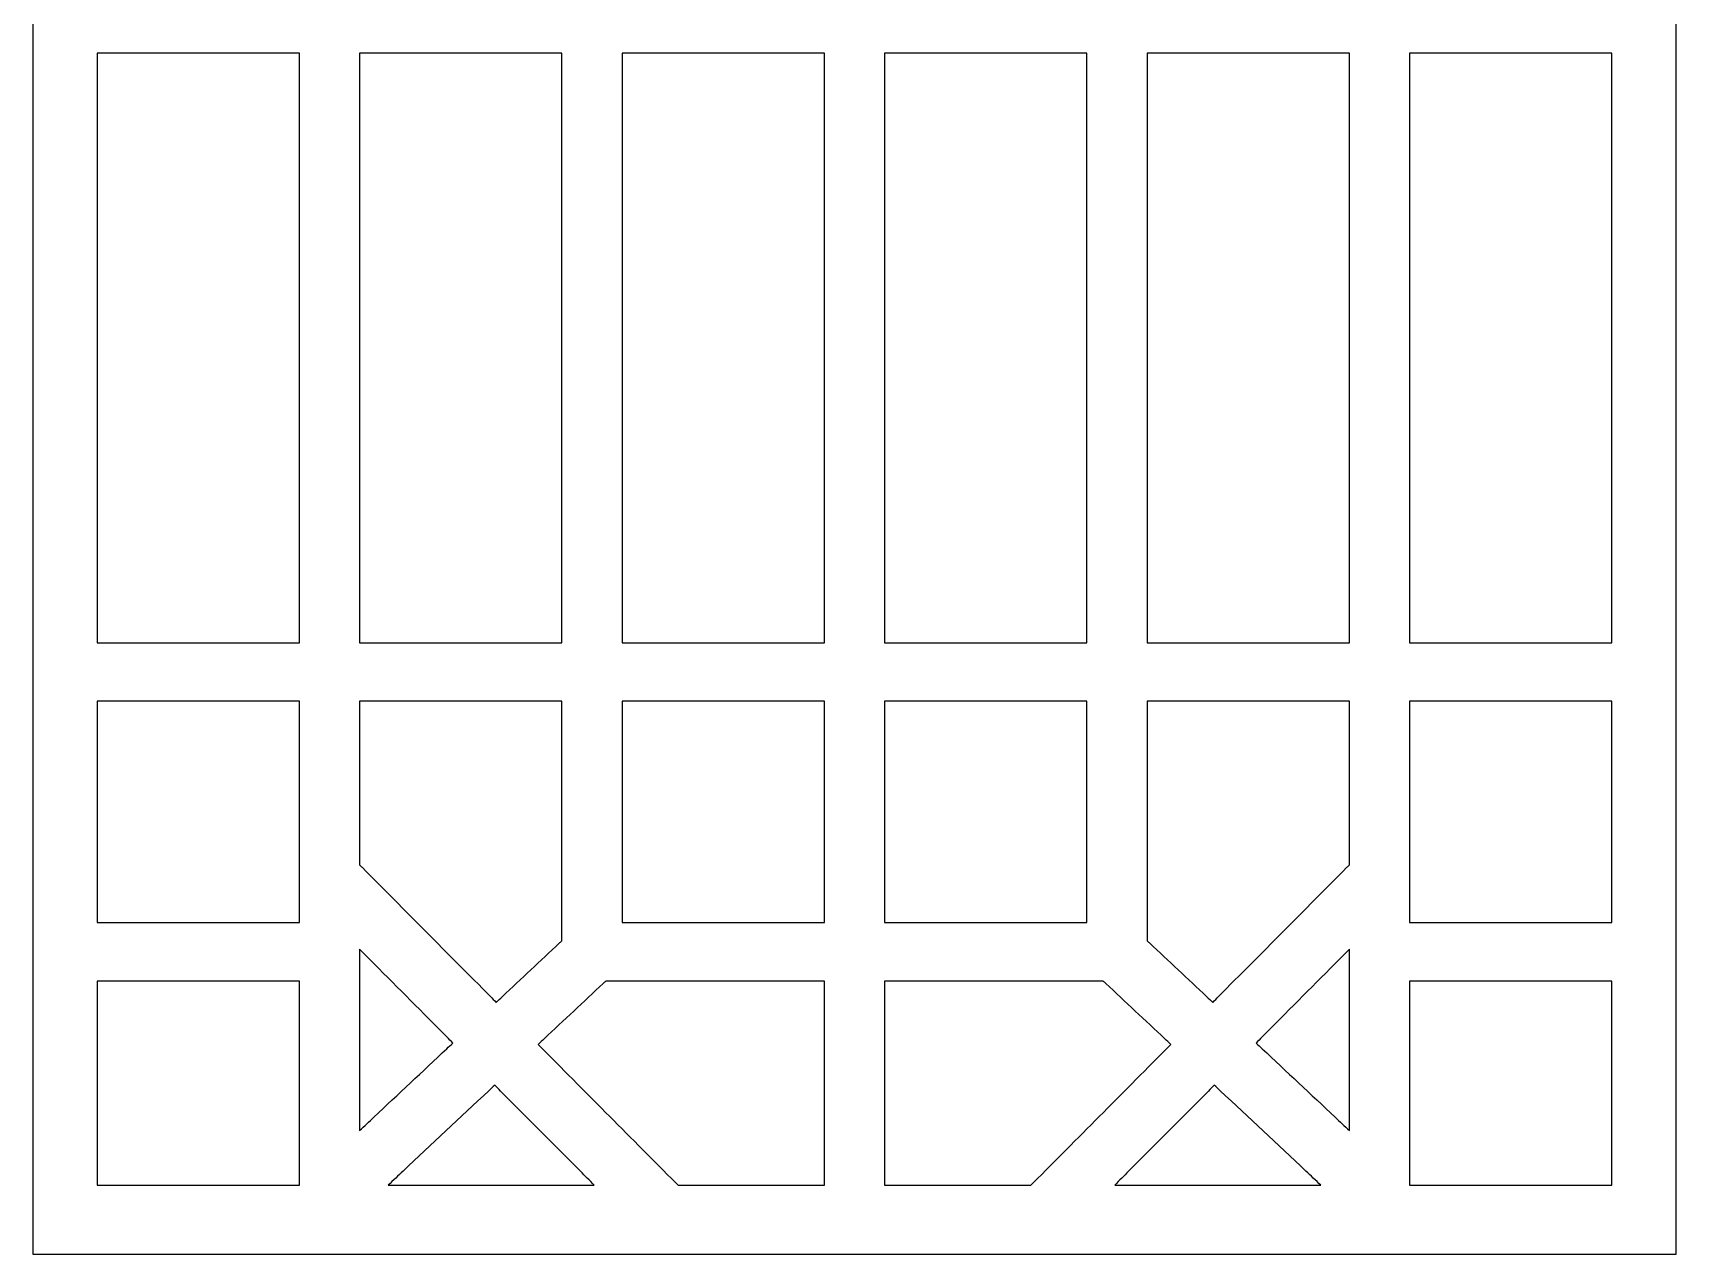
# Model space of a CAD drawing. Header units: centimetres. Extents: x -1.74 to 1.74, y -4.33 to 4.33.
# Drawn here: x -1.742 to 1.742, y -4.331 to -1.743 of the extents above; entities that cross this region are included whole.
import ezdxf

# ---------------------------------------------------------------- set-up
doc = ezdxf.new("R2010")
doc.units = ezdxf.units.CM
doc.header["$MEASUREMENT"] = 0
doc.layers.add('Layer 1', color=7, linetype='Continuous')

msp = doc.modelspace()

# ---------------------------------------------------------------- linework, layer by layer
at = {"layer": 'Layer 1', "color": 177}
msp.add_open_spline([(-1.742, -4.33141), (-1.742, -1.4438), (-1.742, 1.44381), (-1.742, 4.33142), (-1.742, 4.33142), (-0.58067, 4.33142), (0.58066, 4.33142), (1.742, 4.33142), (1.742, 4.33142), (1.742, 1.44381), (1.742, -1.4438), (1.742, -4.33141), (1.742, -4.33141), (0.58066, -4.33141), (-0.58067, -4.33141), (-1.742, -4.33141)], degree=3, knots=[0, 0, 0, 0, 0.2, 0.2, 0.2, 0.2, 0.4, 0.4, 0.4, 0.4, 0.6, 0.6, 0.6, 0.6, 1, 1, 1, 1], dxfattribs=at)
at = {"layer": 'Layer 1', "color": 7}
for points, knots in [([(-1.58779, -1.78647), (-1.45684, -1.78647), (-1.32589, -1.78647), (-1.19494, -1.78647), (-1.19494, -1.78647), (-1.18896, -1.78647), (-1.18298, -1.78647), (-1.17699, -1.78647), (-1.17699, -1.78647), (-1.17699, -1.79229), (-1.17699, -1.79809), (-1.17699, -1.8039), (-1.17699, -1.8039), (-1.17699, -2.20865), (-1.17699, -2.6134), (-1.17699, -3.01814), (-1.17699, -3.01814), (-1.17699, -3.02396), (-1.17699, -3.02976), (-1.17699, -3.03558), (-1.17699, -3.03558), (-1.18298, -3.03558), (-1.18896, -3.03558), (-1.19494, -3.03558), (-1.19494, -3.03558), (-1.32589, -3.03558), (-1.45684, -3.03558), (-1.58779, -3.03558), (-1.58779, -3.03558), (-1.59377, -3.03558), (-1.59975, -3.03558), (-1.60574, -3.03558), (-1.60574, -3.03558), (-1.60574, -3.02976), (-1.60574, -3.02396), (-1.60574, -3.01814), (-1.60574, -3.01814), (-1.60574, -2.6134), (-1.60574, -2.20865), (-1.60574, -1.8039), (-1.60574, -1.8039), (-1.60574, -1.79809), (-1.60574, -1.79229), (-1.60574, -1.78647), (-1.60574, -1.78647), (-1.59975, -1.78647), (-1.59377, -1.78647), (-1.58779, -1.78647)], [0, 0, 0, 0, 0.0769231, 0.0769231, 0.0769231, 0.0769231, 0.1538462, 0.1538462, 0.1538462, 0.1538462, 0.2307692, 0.2307692, 0.2307692, 0.2307692, 0.3076923, 0.3076923, 0.3076923, 0.3076923, 0.3846154, 0.3846154, 0.3846154, 0.3846154, 0.4615385, 0.4615385, 0.4615385, 0.4615385, 0.5384615, 0.5384615, 0.5384615, 0.5384615, 0.6153846, 0.6153846, 0.6153846, 0.6153846, 0.6923077, 0.6923077, 0.6923077, 0.6923077, 0.7692308, 0.7692308, 0.7692308, 0.7692308, 0.8461538, 0.8461538, 0.8461538, 0.8461538, 1, 1, 1, 1]), ([(-0.62044, -1.8039), (-0.62044, -2.20865), (-0.62044, -2.6134), (-0.62044, -3.01814), (-0.62044, -3.01814), (-0.62044, -3.02396), (-0.62044, -3.02976), (-0.62044, -3.03558), (-0.62044, -3.03558), (-0.62643, -3.03558), (-0.63241, -3.03558), (-0.63839, -3.03558), (-0.63839, -3.03558), (-0.76935, -3.03558), (-0.90029, -3.03558), (-1.03125, -3.03558), (-1.03125, -3.03558), (-1.03723, -3.03558), (-1.04322, -3.03558), (-1.0492, -3.03558), (-1.0492, -3.03558), (-1.0492, -3.02976), (-1.0492, -3.02396), (-1.0492, -3.01814), (-1.0492, -3.01814), (-1.0492, -2.6134), (-1.0492, -2.20865), (-1.0492, -1.8039), (-1.0492, -1.8039), (-1.0492, -1.79809), (-1.0492, -1.79229), (-1.0492, -1.78647), (-1.0492, -1.78647), (-1.04322, -1.78647), (-1.03723, -1.78647), (-1.03125, -1.78647), (-1.03125, -1.78647), (-0.90029, -1.78647), (-0.76935, -1.78647), (-0.63839, -1.78647), (-0.63839, -1.78647), (-0.63241, -1.78647), (-0.62643, -1.78647), (-0.62044, -1.78647), (-0.62044, -1.78647), (-0.62044, -1.79229), (-0.62044, -1.79809), (-0.62044, -1.8039)], [0, 0, 0, 0, 0.0769231, 0.0769231, 0.0769231, 0.0769231, 0.1538462, 0.1538462, 0.1538462, 0.1538462, 0.2307692, 0.2307692, 0.2307692, 0.2307692, 0.3076923, 0.3076923, 0.3076923, 0.3076923, 0.3846154, 0.3846154, 0.3846154, 0.3846154, 0.4615385, 0.4615385, 0.4615385, 0.4615385, 0.5384615, 0.5384615, 0.5384615, 0.5384615, 0.6153846, 0.6153846, 0.6153846, 0.6153846, 0.6923077, 0.6923077, 0.6923077, 0.6923077, 0.7692308, 0.7692308, 0.7692308, 0.7692308, 0.8461538, 0.8461538, 0.8461538, 0.8461538, 1, 1, 1, 1]), ([(-0.06389, -1.8039), (-0.06389, -2.20865), (-0.06389, -2.6134), (-0.06389, -3.01814), (-0.06389, -3.01814), (-0.06389, -3.02396), (-0.06389, -3.02976), (-0.06389, -3.03558), (-0.06389, -3.03558), (-0.06988, -3.03558), (-0.07586, -3.03558), (-0.08184, -3.03558), (-0.08184, -3.03558), (-0.2128, -3.03558), (-0.34376, -3.03558), (-0.4747, -3.03558), (-0.4747, -3.03558), (-0.48068, -3.03558), (-0.48667, -3.03558), (-0.49265, -3.03558), (-0.49265, -3.03558), (-0.49265, -3.02976), (-0.49265, -3.02396), (-0.49265, -3.01814), (-0.49265, -3.01814), (-0.49265, -2.6134), (-0.49265, -2.20865), (-0.49265, -1.8039), (-0.49265, -1.8039), (-0.49265, -1.79809), (-0.49265, -1.79229), (-0.49265, -1.78647), (-0.49265, -1.78647), (-0.48667, -1.78647), (-0.48068, -1.78647), (-0.4747, -1.78647), (-0.4747, -1.78647), (-0.34376, -1.78647), (-0.2128, -1.78647), (-0.08184, -1.78647), (-0.08184, -1.78647), (-0.07586, -1.78647), (-0.06988, -1.78647), (-0.06389, -1.78647), (-0.06389, -1.78647), (-0.06389, -1.79229), (-0.06389, -1.79809), (-0.06389, -1.8039)], [0, 0, 0, 0, 0.0769231, 0.0769231, 0.0769231, 0.0769231, 0.1538462, 0.1538462, 0.1538462, 0.1538462, 0.2307692, 0.2307692, 0.2307692, 0.2307692, 0.3076923, 0.3076923, 0.3076923, 0.3076923, 0.3846154, 0.3846154, 0.3846154, 0.3846154, 0.4615385, 0.4615385, 0.4615385, 0.4615385, 0.5384615, 0.5384615, 0.5384615, 0.5384615, 0.6153846, 0.6153846, 0.6153846, 0.6153846, 0.6923077, 0.6923077, 0.6923077, 0.6923077, 0.7692308, 0.7692308, 0.7692308, 0.7692308, 0.8461538, 0.8461538, 0.8461538, 0.8461538, 1, 1, 1, 1]), ([(0.0639, -3.01814), (0.0639, -2.6134), (0.0639, -2.20865), (0.0639, -1.8039), (0.0639, -1.8039), (0.0639, -1.79809), (0.0639, -1.79229), (0.0639, -1.78647), (0.0639, -1.78647), (0.06988, -1.78647), (0.07586, -1.78647), (0.08184, -1.78647), (0.08184, -1.78647), (0.21279, -1.78647), (0.34375, -1.78647), (0.47469, -1.78647), (0.47469, -1.78647), (0.48067, -1.78647), (0.48666, -1.78647), (0.49264, -1.78647), (0.49264, -1.78647), (0.49264, -1.79229), (0.49264, -1.79809), (0.49264, -1.8039), (0.49264, -1.8039), (0.49264, -2.20865), (0.49264, -2.6134), (0.49264, -3.01814), (0.49264, -3.01814), (0.49264, -3.02396), (0.49264, -3.02976), (0.49264, -3.03558), (0.49264, -3.03558), (0.48666, -3.03558), (0.48067, -3.03558), (0.47469, -3.03558), (0.47469, -3.03558), (0.34375, -3.03558), (0.21279, -3.03558), (0.08184, -3.03558), (0.08184, -3.03558), (0.07586, -3.03558), (0.06988, -3.03558), (0.0639, -3.03558), (0.0639, -3.03558), (0.0639, -3.02976), (0.0639, -3.02396), (0.0639, -3.01814)], [0, 0, 0, 0, 0.0769231, 0.0769231, 0.0769231, 0.0769231, 0.1538462, 0.1538462, 0.1538462, 0.1538462, 0.2307692, 0.2307692, 0.2307692, 0.2307692, 0.3076923, 0.3076923, 0.3076923, 0.3076923, 0.3846154, 0.3846154, 0.3846154, 0.3846154, 0.4615385, 0.4615385, 0.4615385, 0.4615385, 0.5384615, 0.5384615, 0.5384615, 0.5384615, 0.6153846, 0.6153846, 0.6153846, 0.6153846, 0.6923077, 0.6923077, 0.6923077, 0.6923077, 0.7692308, 0.7692308, 0.7692308, 0.7692308, 0.8461538, 0.8461538, 0.8461538, 0.8461538, 1, 1, 1, 1]), ([(0.63838, -1.78647), (0.76934, -1.78647), (0.90029, -1.78647), (1.03124, -1.78647), (1.03124, -1.78647), (1.03722, -1.78647), (1.0432, -1.78647), (1.04919, -1.78647), (1.04919, -1.78647), (1.04919, -1.79229), (1.04919, -1.79809), (1.04919, -1.8039), (1.04919, -1.8039), (1.04919, -2.20865), (1.04919, -2.6134), (1.04919, -3.01814), (1.04919, -3.01814), (1.04919, -3.02396), (1.04919, -3.02976), (1.04919, -3.03558), (1.04919, -3.03558), (1.0432, -3.03558), (1.03722, -3.03558), (1.03124, -3.03558), (1.03124, -3.03558), (0.90029, -3.03558), (0.76934, -3.03558), (0.63838, -3.03558), (0.63838, -3.03558), (0.6324, -3.03558), (0.62642, -3.03558), (0.62043, -3.03558), (0.62043, -3.03558), (0.62043, -3.02976), (0.62043, -3.02396), (0.62043, -3.01814), (0.62043, -3.01814), (0.62043, -2.6134), (0.62043, -2.20865), (0.62043, -1.8039), (0.62043, -1.8039), (0.62043, -1.79809), (0.62043, -1.79229), (0.62043, -1.78647), (0.62043, -1.78647), (0.62642, -1.78647), (0.6324, -1.78647), (0.63838, -1.78647)], [0, 0, 0, 0, 0.0769231, 0.0769231, 0.0769231, 0.0769231, 0.1538462, 0.1538462, 0.1538462, 0.1538462, 0.2307692, 0.2307692, 0.2307692, 0.2307692, 0.3076923, 0.3076923, 0.3076923, 0.3076923, 0.3846154, 0.3846154, 0.3846154, 0.3846154, 0.4615385, 0.4615385, 0.4615385, 0.4615385, 0.5384615, 0.5384615, 0.5384615, 0.5384615, 0.6153846, 0.6153846, 0.6153846, 0.6153846, 0.6923077, 0.6923077, 0.6923077, 0.6923077, 0.7692308, 0.7692308, 0.7692308, 0.7692308, 0.8461538, 0.8461538, 0.8461538, 0.8461538, 1, 1, 1, 1]), ([(1.58779, -3.03558), (1.45683, -3.03558), (1.32589, -3.03558), (1.19493, -3.03558), (1.19493, -3.03558), (1.18895, -3.03558), (1.18296, -3.03558), (1.17698, -3.03558), (1.17698, -3.03558), (1.17698, -3.02976), (1.17698, -3.02396), (1.17698, -3.01814), (1.17698, -3.01814), (1.17698, -2.6134), (1.17698, -2.20865), (1.17698, -1.8039), (1.17698, -1.8039), (1.17698, -1.79809), (1.17698, -1.79229), (1.17698, -1.78647), (1.17698, -1.78647), (1.18296, -1.78647), (1.18895, -1.78647), (1.19493, -1.78647), (1.19493, -1.78647), (1.32589, -1.78647), (1.45683, -1.78647), (1.58779, -1.78647), (1.58779, -1.78647), (1.59377, -1.78647), (1.59975, -1.78647), (1.60574, -1.78647), (1.60574, -1.78647), (1.60574, -1.79229), (1.60574, -1.79809), (1.60574, -1.8039), (1.60574, -1.8039), (1.60574, -2.20865), (1.60574, -2.6134), (1.60574, -3.01814), (1.60574, -3.01814), (1.60574, -3.02396), (1.60574, -3.02976), (1.60574, -3.03558), (1.60574, -3.03558), (1.59975, -3.03558), (1.59377, -3.03558), (1.58779, -3.03558)], [0, 0, 0, 0, 0.0769231, 0.0769231, 0.0769231, 0.0769231, 0.1538462, 0.1538462, 0.1538462, 0.1538462, 0.2307692, 0.2307692, 0.2307692, 0.2307692, 0.3076923, 0.3076923, 0.3076923, 0.3076923, 0.3846154, 0.3846154, 0.3846154, 0.3846154, 0.4615385, 0.4615385, 0.4615385, 0.4615385, 0.5384615, 0.5384615, 0.5384615, 0.5384615, 0.6153846, 0.6153846, 0.6153846, 0.6153846, 0.6923077, 0.6923077, 0.6923077, 0.6923077, 0.7692308, 0.7692308, 0.7692308, 0.7692308, 0.8461538, 0.8461538, 0.8461538, 0.8461538, 1, 1, 1, 1]), ([(-1.58779, -3.15964), (-1.45684, -3.15964), (-1.32589, -3.15964), (-1.19494, -3.15964), (-1.19494, -3.15964), (-1.18896, -3.15964), (-1.18298, -3.15964), (-1.17699, -3.15964), (-1.17699, -3.15964), (-1.17699, -3.16545), (-1.17699, -3.17126), (-1.17699, -3.17708), (-1.17699, -3.17708), (-1.17699, -3.32181), (-1.17699, -3.46655), (-1.17699, -3.6113), (-1.17699, -3.6113), (-1.17699, -3.61711), (-1.17699, -3.62292), (-1.17699, -3.62872), (-1.17699, -3.62872), (-1.18298, -3.62872), (-1.18896, -3.62872), (-1.19494, -3.62872), (-1.19494, -3.62872), (-1.32589, -3.62872), (-1.45684, -3.62872), (-1.58779, -3.62872), (-1.58779, -3.62872), (-1.59377, -3.62872), (-1.59975, -3.62872), (-1.60574, -3.62872), (-1.60574, -3.62872), (-1.60574, -3.62292), (-1.60574, -3.61711), (-1.60574, -3.6113), (-1.60574, -3.6113), (-1.60574, -3.46655), (-1.60574, -3.32181), (-1.60574, -3.17708), (-1.60574, -3.17708), (-1.60574, -3.17126), (-1.60574, -3.16545), (-1.60574, -3.15964), (-1.60574, -3.15964), (-1.59975, -3.15964), (-1.59377, -3.15964), (-1.58779, -3.15964)], [0, 0, 0, 0, 0.0769231, 0.0769231, 0.0769231, 0.0769231, 0.1538462, 0.1538462, 0.1538462, 0.1538462, 0.2307692, 0.2307692, 0.2307692, 0.2307692, 0.3076923, 0.3076923, 0.3076923, 0.3076923, 0.3846154, 0.3846154, 0.3846154, 0.3846154, 0.4615385, 0.4615385, 0.4615385, 0.4615385, 0.5384615, 0.5384615, 0.5384615, 0.5384615, 0.6153846, 0.6153846, 0.6153846, 0.6153846, 0.6923077, 0.6923077, 0.6923077, 0.6923077, 0.7692308, 0.7692308, 0.7692308, 0.7692308, 0.8461538, 0.8461538, 0.8461538, 0.8461538, 1, 1, 1, 1]), ([(-0.62593, -3.67254), (-0.66616, -3.71026), (-0.7064, -3.74798), (-0.74662, -3.7857), (-0.74662, -3.7857), (-0.75093, -3.78973), (-0.75524, -3.79376), (-0.75954, -3.7978), (-0.75954, -3.7978), (-0.7637, -3.79363), (-0.76785, -3.78944), (-0.772, -3.78526), (-0.772, -3.78526), (-0.86272, -3.69407), (-0.95344, -3.60286), (-1.04415, -3.51165), (-1.04415, -3.51165), (-1.04584, -3.50996), (-1.04752, -3.50828), (-1.0492, -3.50659), (-1.0492, -3.50659), (-1.0492, -3.50423), (-1.0492, -3.5019), (-1.0492, -3.49954), (-1.0492, -3.49954), (-1.0492, -3.39205), (-1.0492, -3.28456), (-1.0492, -3.17708), (-1.0492, -3.17708), (-1.0492, -3.17126), (-1.0492, -3.16545), (-1.0492, -3.15964), (-1.0492, -3.15964), (-1.04322, -3.15964), (-1.03723, -3.15964), (-1.03125, -3.15964), (-1.03125, -3.15964), (-0.90029, -3.15964), (-0.76935, -3.15964), (-0.63839, -3.15964), (-0.63839, -3.15964), (-0.63241, -3.15964), (-0.62643, -3.15964), (-0.62044, -3.15964), (-0.62044, -3.15964), (-0.62044, -3.16545), (-0.62044, -3.17126), (-0.62044, -3.17708), (-0.62044, -3.17708), (-0.62044, -3.33804), (-0.62044, -3.49902), (-0.62044, -3.66), (-0.62044, -3.66), (-0.62044, -3.66246), (-0.62044, -3.66493), (-0.62044, -3.6674), (-0.62044, -3.6674), (-0.62227, -3.66911), (-0.6241, -3.67082), (-0.62593, -3.67254)], [0, 0, 0, 0, 0.0625, 0.0625, 0.0625, 0.0625, 0.125, 0.125, 0.125, 0.125, 0.1875, 0.1875, 0.1875, 0.1875, 0.25, 0.25, 0.25, 0.25, 0.3125, 0.3125, 0.3125, 0.3125, 0.375, 0.375, 0.375, 0.375, 0.4375, 0.4375, 0.4375, 0.4375, 0.5, 0.5, 0.5, 0.5, 0.5625, 0.5625, 0.5625, 0.5625, 0.625, 0.625, 0.625, 0.625, 0.6875, 0.6875, 0.6875, 0.6875, 0.75, 0.75, 0.75, 0.75, 0.8125, 0.8125, 0.8125, 0.8125, 0.875, 0.875, 0.875, 0.875, 1, 1, 1, 1]), ([(-0.06389, -3.17708), (-0.06389, -3.32181), (-0.06389, -3.46655), (-0.06389, -3.6113), (-0.06389, -3.6113), (-0.06389, -3.61711), (-0.06389, -3.62292), (-0.06389, -3.62872), (-0.06389, -3.62872), (-0.06988, -3.62872), (-0.07586, -3.62872), (-0.08184, -3.62872), (-0.08184, -3.62872), (-0.2128, -3.62872), (-0.34376, -3.62872), (-0.4747, -3.62872), (-0.4747, -3.62872), (-0.48068, -3.62872), (-0.48667, -3.62872), (-0.49265, -3.62872), (-0.49265, -3.62872), (-0.49265, -3.62292), (-0.49265, -3.61711), (-0.49265, -3.6113), (-0.49265, -3.6113), (-0.49265, -3.46655), (-0.49265, -3.32181), (-0.49265, -3.17708), (-0.49265, -3.17708), (-0.49265, -3.17126), (-0.49265, -3.16545), (-0.49265, -3.15964), (-0.49265, -3.15964), (-0.48667, -3.15964), (-0.48068, -3.15964), (-0.4747, -3.15964), (-0.4747, -3.15964), (-0.34376, -3.15964), (-0.2128, -3.15964), (-0.08184, -3.15964), (-0.08184, -3.15964), (-0.07586, -3.15964), (-0.06988, -3.15964), (-0.06389, -3.15964), (-0.06389, -3.15964), (-0.06389, -3.16545), (-0.06389, -3.17126), (-0.06389, -3.17708)], [0, 0, 0, 0, 0.0769231, 0.0769231, 0.0769231, 0.0769231, 0.1538462, 0.1538462, 0.1538462, 0.1538462, 0.2307692, 0.2307692, 0.2307692, 0.2307692, 0.3076923, 0.3076923, 0.3076923, 0.3076923, 0.3846154, 0.3846154, 0.3846154, 0.3846154, 0.4615385, 0.4615385, 0.4615385, 0.4615385, 0.5384615, 0.5384615, 0.5384615, 0.5384615, 0.6153846, 0.6153846, 0.6153846, 0.6153846, 0.6923077, 0.6923077, 0.6923077, 0.6923077, 0.7692308, 0.7692308, 0.7692308, 0.7692308, 0.8461538, 0.8461538, 0.8461538, 0.8461538, 1, 1, 1, 1]), ([(0.0639, -3.6113), (0.0639, -3.46655), (0.0639, -3.32181), (0.0639, -3.17708), (0.0639, -3.17708), (0.0639, -3.17126), (0.0639, -3.16545), (0.0639, -3.15964), (0.0639, -3.15964), (0.06988, -3.15964), (0.07586, -3.15964), (0.08184, -3.15964), (0.08184, -3.15964), (0.21279, -3.15964), (0.34375, -3.15964), (0.47469, -3.15964), (0.47469, -3.15964), (0.48067, -3.15964), (0.48666, -3.15964), (0.49264, -3.15964), (0.49264, -3.15964), (0.49264, -3.16545), (0.49264, -3.17126), (0.49264, -3.17708), (0.49264, -3.17708), (0.49264, -3.32181), (0.49264, -3.46655), (0.49264, -3.6113), (0.49264, -3.6113), (0.49264, -3.61711), (0.49264, -3.62292), (0.49264, -3.62872), (0.49264, -3.62872), (0.48666, -3.62872), (0.48067, -3.62872), (0.47469, -3.62872), (0.47469, -3.62872), (0.34375, -3.62872), (0.21279, -3.62872), (0.08184, -3.62872), (0.08184, -3.62872), (0.07586, -3.62872), (0.06988, -3.62872), (0.0639, -3.62872), (0.0639, -3.62872), (0.0639, -3.62292), (0.0639, -3.61711), (0.0639, -3.6113)], [0, 0, 0, 0, 0.0769231, 0.0769231, 0.0769231, 0.0769231, 0.1538462, 0.1538462, 0.1538462, 0.1538462, 0.2307692, 0.2307692, 0.2307692, 0.2307692, 0.3076923, 0.3076923, 0.3076923, 0.3076923, 0.3846154, 0.3846154, 0.3846154, 0.3846154, 0.4615385, 0.4615385, 0.4615385, 0.4615385, 0.5384615, 0.5384615, 0.5384615, 0.5384615, 0.6153846, 0.6153846, 0.6153846, 0.6153846, 0.6923077, 0.6923077, 0.6923077, 0.6923077, 0.7692308, 0.7692308, 0.7692308, 0.7692308, 0.8461538, 0.8461538, 0.8461538, 0.8461538, 1, 1, 1, 1]), ([(0.62043, -3.66), (0.62043, -3.49902), (0.62043, -3.33804), (0.62043, -3.17708), (0.62043, -3.17708), (0.62043, -3.17126), (0.62043, -3.16545), (0.62043, -3.15964), (0.62043, -3.15964), (0.62642, -3.15964), (0.6324, -3.15964), (0.63838, -3.15964), (0.63838, -3.15964), (0.76934, -3.15964), (0.90029, -3.15964), (1.03124, -3.15964), (1.03124, -3.15964), (1.03722, -3.15964), (1.0432, -3.15964), (1.04919, -3.15964), (1.04919, -3.15964), (1.04919, -3.16545), (1.04919, -3.17126), (1.04919, -3.17708), (1.04919, -3.17708), (1.04919, -3.28456), (1.04919, -3.39205), (1.04919, -3.49954), (1.04919, -3.49954), (1.04919, -3.5019), (1.04919, -3.50423), (1.04919, -3.50659), (1.04919, -3.50659), (1.04751, -3.50828), (1.04583, -3.50996), (1.04415, -3.51165), (1.04415, -3.51165), (0.95343, -3.60286), (0.86271, -3.69407), (0.77199, -3.78526), (0.77199, -3.78526), (0.76784, -3.78944), (0.76369, -3.79363), (0.75953, -3.7978), (0.75953, -3.7978), (0.75523, -3.79376), (0.75093, -3.78973), (0.74662, -3.7857), (0.74662, -3.7857), (0.70639, -3.74798), (0.66615, -3.71026), (0.62592, -3.67254), (0.62592, -3.67254), (0.62409, -3.67082), (0.62227, -3.66911), (0.62043, -3.6674), (0.62043, -3.6674), (0.62043, -3.66493), (0.62043, -3.66246), (0.62043, -3.66)], [0, 0, 0, 0, 0.0625, 0.0625, 0.0625, 0.0625, 0.125, 0.125, 0.125, 0.125, 0.1875, 0.1875, 0.1875, 0.1875, 0.25, 0.25, 0.25, 0.25, 0.3125, 0.3125, 0.3125, 0.3125, 0.375, 0.375, 0.375, 0.375, 0.4375, 0.4375, 0.4375, 0.4375, 0.5, 0.5, 0.5, 0.5, 0.5625, 0.5625, 0.5625, 0.5625, 0.625, 0.625, 0.625, 0.625, 0.6875, 0.6875, 0.6875, 0.6875, 0.75, 0.75, 0.75, 0.75, 0.8125, 0.8125, 0.8125, 0.8125, 0.875, 0.875, 0.875, 0.875, 1, 1, 1, 1]), ([(1.58779, -3.62872), (1.45683, -3.62872), (1.32589, -3.62872), (1.19493, -3.62872), (1.19493, -3.62872), (1.18895, -3.62872), (1.18296, -3.62872), (1.17698, -3.62872), (1.17698, -3.62872), (1.17698, -3.62292), (1.17698, -3.61711), (1.17698, -3.6113), (1.17698, -3.6113), (1.17698, -3.46655), (1.17698, -3.32181), (1.17698, -3.17708), (1.17698, -3.17708), (1.17698, -3.17126), (1.17698, -3.16545), (1.17698, -3.15964), (1.17698, -3.15964), (1.18296, -3.15964), (1.18895, -3.15964), (1.19493, -3.15964), (1.19493, -3.15964), (1.32589, -3.15964), (1.45683, -3.15964), (1.58779, -3.15964), (1.58779, -3.15964), (1.59377, -3.15964), (1.59975, -3.15964), (1.60574, -3.15964), (1.60574, -3.15964), (1.60574, -3.16545), (1.60574, -3.17126), (1.60574, -3.17708), (1.60574, -3.17708), (1.60574, -3.32181), (1.60574, -3.46655), (1.60574, -3.6113), (1.60574, -3.6113), (1.60574, -3.61711), (1.60574, -3.62292), (1.60574, -3.62872), (1.60574, -3.62872), (1.59975, -3.62872), (1.59377, -3.62872), (1.58779, -3.62872)], [0, 0, 0, 0, 0.0769231, 0.0769231, 0.0769231, 0.0769231, 0.1538462, 0.1538462, 0.1538462, 0.1538462, 0.2307692, 0.2307692, 0.2307692, 0.2307692, 0.3076923, 0.3076923, 0.3076923, 0.3076923, 0.3846154, 0.3846154, 0.3846154, 0.3846154, 0.4615385, 0.4615385, 0.4615385, 0.4615385, 0.5384615, 0.5384615, 0.5384615, 0.5384615, 0.6153846, 0.6153846, 0.6153846, 0.6153846, 0.6923077, 0.6923077, 0.6923077, 0.6923077, 0.7692308, 0.7692308, 0.7692308, 0.7692308, 0.8461538, 0.8461538, 0.8461538, 0.8461538, 1, 1, 1, 1]), ([(-1.01834, -3.71621), (-0.96687, -3.76795), (-0.9154, -3.8197), (-0.86393, -3.87145), (-0.86393, -3.87145), (-0.85977, -3.87563), (-0.85561, -3.8798), (-0.85146, -3.88399), (-0.85146, -3.88399), (-0.85577, -3.88802), (-0.86007, -3.89205), (-0.86437, -3.89609), (-0.86437, -3.89609), (-0.91584, -3.94435), (-0.96731, -3.99261), (-1.01878, -4.04086), (-1.01878, -4.04086), (-1.02891, -4.05037), (-1.03906, -4.05987), (-1.0492, -4.06938), (-1.0492, -4.06938), (-1.0492, -4.05569), (-1.0492, -4.042), (-1.0492, -4.02832), (-1.0492, -4.02832), (-1.0492, -3.92832), (-1.0492, -3.82832), (-1.0492, -3.72832), (-1.0492, -3.72832), (-1.0492, -3.71394), (-1.0492, -3.69956), (-1.0492, -3.68519), (-1.0492, -3.68519), (-1.03891, -3.69553), (-1.02863, -3.70587), (-1.01834, -3.71621)], [0, 0, 0, 0, 0.1, 0.1, 0.1, 0.1, 0.2, 0.2, 0.2, 0.2, 0.3, 0.3, 0.3, 0.3, 0.4, 0.4, 0.4, 0.4, 0.5, 0.5, 0.5, 0.5, 0.6, 0.6, 0.6, 0.6, 0.7, 0.7, 0.7, 0.7, 0.8, 0.8, 0.8, 0.8, 1, 1, 1, 1]), ([(1.04919, -3.72832), (1.04919, -3.82832), (1.04919, -3.92832), (1.04919, -4.02832), (1.04919, -4.02832), (1.04919, -4.042), (1.04919, -4.05569), (1.04919, -4.06938), (1.04919, -4.06938), (1.03905, -4.05987), (1.02892, -4.05037), (1.01878, -4.04086), (1.01878, -4.04086), (0.9673, -3.99261), (0.91584, -3.94435), (0.86437, -3.89609), (0.86437, -3.89609), (0.86006, -3.89205), (0.85576, -3.88802), (0.85146, -3.88399), (0.85146, -3.88399), (0.85562, -3.8798), (0.85977, -3.87563), (0.86392, -3.87145), (0.86392, -3.87145), (0.91539, -3.8197), (0.96686, -3.76795), (1.01833, -3.71621), (1.01833, -3.71621), (1.02862, -3.70587), (1.0389, -3.69553), (1.04919, -3.68519), (1.04919, -3.68519), (1.04919, -3.69956), (1.04919, -3.71394), (1.04919, -3.72832)], [0, 0, 0, 0, 0.1, 0.1, 0.1, 0.1, 0.2, 0.2, 0.2, 0.2, 0.3, 0.3, 0.3, 0.3, 0.4, 0.4, 0.4, 0.4, 0.5, 0.5, 0.5, 0.5, 0.6, 0.6, 0.6, 0.6, 0.7, 0.7, 0.7, 0.7, 0.8, 0.8, 0.8, 0.8, 1, 1, 1, 1]), ([(-1.58779, -3.75279), (-1.45684, -3.75279), (-1.32589, -3.75279), (-1.19494, -3.75279), (-1.19494, -3.75279), (-1.18896, -3.75279), (-1.18298, -3.75279), (-1.17699, -3.75279), (-1.17699, -3.75279), (-1.17699, -3.7586), (-1.17699, -3.76441), (-1.17699, -3.77022), (-1.17699, -3.77022), (-1.17699, -3.90274), (-1.17699, -4.03526), (-1.17699, -4.16778), (-1.17699, -4.16778), (-1.17699, -4.17359), (-1.17699, -4.17939), (-1.17699, -4.18521), (-1.17699, -4.18521), (-1.18298, -4.18521), (-1.18896, -4.18521), (-1.19494, -4.18521), (-1.19494, -4.18521), (-1.32589, -4.18521), (-1.45684, -4.18521), (-1.58779, -4.18521), (-1.58779, -4.18521), (-1.59377, -4.18521), (-1.59975, -4.18521), (-1.60574, -4.18521), (-1.60574, -4.18521), (-1.60574, -4.17939), (-1.60574, -4.17359), (-1.60574, -4.16778), (-1.60574, -4.16778), (-1.60574, -4.03526), (-1.60574, -3.90274), (-1.60574, -3.77022), (-1.60574, -3.77022), (-1.60574, -3.76441), (-1.60574, -3.7586), (-1.60574, -3.75279), (-1.60574, -3.75279), (-1.59975, -3.75279), (-1.59377, -3.75279), (-1.58779, -3.75279)], [0, 0, 0, 0, 0.0769231, 0.0769231, 0.0769231, 0.0769231, 0.1538462, 0.1538462, 0.1538462, 0.1538462, 0.2307692, 0.2307692, 0.2307692, 0.2307692, 0.3076923, 0.3076923, 0.3076923, 0.3076923, 0.3846154, 0.3846154, 0.3846154, 0.3846154, 0.4615385, 0.4615385, 0.4615385, 0.4615385, 0.5384615, 0.5384615, 0.5384615, 0.5384615, 0.6153846, 0.6153846, 0.6153846, 0.6153846, 0.6923077, 0.6923077, 0.6923077, 0.6923077, 0.7692308, 0.7692308, 0.7692308, 0.7692308, 0.8461538, 0.8461538, 0.8461538, 0.8461538, 1, 1, 1, 1]), ([(-0.06389, -3.77022), (-0.06389, -3.90274), (-0.06389, -4.03526), (-0.06389, -4.16778), (-0.06389, -4.16778), (-0.06389, -4.17359), (-0.06389, -4.17939), (-0.06389, -4.18521), (-0.06389, -4.18521), (-0.06988, -4.18521), (-0.07586, -4.18521), (-0.08184, -4.18521), (-0.08184, -4.18521), (-0.17676, -4.18521), (-0.27167, -4.18521), (-0.36658, -4.18521), (-0.36658, -4.18521), (-0.36912, -4.18521), (-0.37166, -4.18521), (-0.37419, -4.18521), (-0.37419, -4.18521), (-0.37596, -4.18344), (-0.37773, -4.18166), (-0.37949, -4.17989), (-0.37949, -4.17989), (-0.47242, -4.08646), (-0.56536, -3.99302), (-0.65829, -3.89958), (-0.65829, -3.89958), (-0.66245, -3.89541), (-0.66661, -3.89123), (-0.67077, -3.88705), (-0.67077, -3.88705), (-0.66646, -3.88301), (-0.66215, -3.87898), (-0.65785, -3.87494), (-0.65785, -3.87494), (-0.61616, -3.83585), (-0.57447, -3.79677), (-0.53278, -3.75768), (-0.53278, -3.75768), (-0.53104, -3.75605), (-0.5293, -3.75442), (-0.52756, -3.75279), (-0.52756, -3.75279), (-0.52514, -3.75279), (-0.52273, -3.75279), (-0.52031, -3.75279), (-0.52031, -3.75279), (-0.50511, -3.75279), (-0.48991, -3.75279), (-0.4747, -3.75279), (-0.4747, -3.75279), (-0.34376, -3.75279), (-0.2128, -3.75279), (-0.08184, -3.75279), (-0.08184, -3.75279), (-0.07586, -3.75279), (-0.06988, -3.75279), (-0.06389, -3.75279), (-0.06389, -3.75279), (-0.06389, -3.7586), (-0.06389, -3.76441), (-0.06389, -3.77022)], [0, 0, 0, 0, 0.0588235, 0.0588235, 0.0588235, 0.0588235, 0.1176471, 0.1176471, 0.1176471, 0.1176471, 0.1764706, 0.1764706, 0.1764706, 0.1764706, 0.2352941, 0.2352941, 0.2352941, 0.2352941, 0.2941176, 0.2941176, 0.2941176, 0.2941176, 0.3529412, 0.3529412, 0.3529412, 0.3529412, 0.4117647, 0.4117647, 0.4117647, 0.4117647, 0.4705882, 0.4705882, 0.4705882, 0.4705882, 0.5294118, 0.5294118, 0.5294118, 0.5294118, 0.5882353, 0.5882353, 0.5882353, 0.5882353, 0.6470588, 0.6470588, 0.6470588, 0.6470588, 0.7058824, 0.7058824, 0.7058824, 0.7058824, 0.7647059, 0.7647059, 0.7647059, 0.7647059, 0.8235294, 0.8235294, 0.8235294, 0.8235294, 0.8823529, 0.8823529, 0.8823529, 0.8823529, 1, 1, 1, 1]), ([(0.0639, -4.16778), (0.0639, -4.03526), (0.0639, -3.90274), (0.0639, -3.77022), (0.0639, -3.77022), (0.0639, -3.76441), (0.0639, -3.7586), (0.0639, -3.75279), (0.0639, -3.75279), (0.06988, -3.75279), (0.07586, -3.75279), (0.08184, -3.75279), (0.08184, -3.75279), (0.21279, -3.75279), (0.34375, -3.75279), (0.47469, -3.75279), (0.47469, -3.75279), (0.4899, -3.75279), (0.5051, -3.75279), (0.52031, -3.75279), (0.52031, -3.75279), (0.52272, -3.75279), (0.52514, -3.75279), (0.52756, -3.75279), (0.52756, -3.75279), (0.52929, -3.75442), (0.53104, -3.75605), (0.53278, -3.75768), (0.53278, -3.75768), (0.57447, -3.79677), (0.61615, -3.83585), (0.65785, -3.87494), (0.65785, -3.87494), (0.66215, -3.87898), (0.66645, -3.88301), (0.67075, -3.88705), (0.67075, -3.88705), (0.66659, -3.89123), (0.66245, -3.89541), (0.65829, -3.89958), (0.65829, -3.89958), (0.56535, -3.99302), (0.47242, -4.08646), (0.37948, -4.17989), (0.37948, -4.17989), (0.37772, -4.18166), (0.37595, -4.18344), (0.37419, -4.18521), (0.37419, -4.18521), (0.37165, -4.18521), (0.36912, -4.18521), (0.36657, -4.18521), (0.36657, -4.18521), (0.27166, -4.18521), (0.17675, -4.18521), (0.08184, -4.18521), (0.08184, -4.18521), (0.07586, -4.18521), (0.06988, -4.18521), (0.0639, -4.18521), (0.0639, -4.18521), (0.0639, -4.17939), (0.0639, -4.17359), (0.0639, -4.16778)], [0, 0, 0, 0, 0.0588235, 0.0588235, 0.0588235, 0.0588235, 0.1176471, 0.1176471, 0.1176471, 0.1176471, 0.1764706, 0.1764706, 0.1764706, 0.1764706, 0.2352941, 0.2352941, 0.2352941, 0.2352941, 0.2941176, 0.2941176, 0.2941176, 0.2941176, 0.3529412, 0.3529412, 0.3529412, 0.3529412, 0.4117647, 0.4117647, 0.4117647, 0.4117647, 0.4705882, 0.4705882, 0.4705882, 0.4705882, 0.5294118, 0.5294118, 0.5294118, 0.5294118, 0.5882353, 0.5882353, 0.5882353, 0.5882353, 0.6470588, 0.6470588, 0.6470588, 0.6470588, 0.7058824, 0.7058824, 0.7058824, 0.7058824, 0.7647059, 0.7647059, 0.7647059, 0.7647059, 0.8235294, 0.8235294, 0.8235294, 0.8235294, 0.8823529, 0.8823529, 0.8823529, 0.8823529, 1, 1, 1, 1]), ([(1.58779, -4.18521), (1.45683, -4.18521), (1.32589, -4.18521), (1.19493, -4.18521), (1.19493, -4.18521), (1.18895, -4.18521), (1.18296, -4.18521), (1.17698, -4.18521), (1.17698, -4.18521), (1.17698, -4.17939), (1.17698, -4.17359), (1.17698, -4.16778), (1.17698, -4.16778), (1.17698, -4.03526), (1.17698, -3.90274), (1.17698, -3.77022), (1.17698, -3.77022), (1.17698, -3.76441), (1.17698, -3.7586), (1.17698, -3.75279), (1.17698, -3.75279), (1.18296, -3.75279), (1.18895, -3.75279), (1.19493, -3.75279), (1.19493, -3.75279), (1.32589, -3.75279), (1.45683, -3.75279), (1.58779, -3.75279), (1.58779, -3.75279), (1.59377, -3.75279), (1.59975, -3.75279), (1.60574, -3.75279), (1.60574, -3.75279), (1.60574, -3.7586), (1.60574, -3.76441), (1.60574, -3.77022), (1.60574, -3.77022), (1.60574, -3.90274), (1.60574, -4.03526), (1.60574, -4.16778), (1.60574, -4.16778), (1.60574, -4.17359), (1.60574, -4.17939), (1.60574, -4.18521), (1.60574, -4.18521), (1.59975, -4.18521), (1.59377, -4.18521), (1.58779, -4.18521)], [0, 0, 0, 0, 0.0769231, 0.0769231, 0.0769231, 0.0769231, 0.1538462, 0.1538462, 0.1538462, 0.1538462, 0.2307692, 0.2307692, 0.2307692, 0.2307692, 0.3076923, 0.3076923, 0.3076923, 0.3076923, 0.3846154, 0.3846154, 0.3846154, 0.3846154, 0.4615385, 0.4615385, 0.4615385, 0.4615385, 0.5384615, 0.5384615, 0.5384615, 0.5384615, 0.6153846, 0.6153846, 0.6153846, 0.6153846, 0.6923077, 0.6923077, 0.6923077, 0.6923077, 0.7692308, 0.7692308, 0.7692308, 0.7692308, 0.8461538, 0.8461538, 0.8461538, 0.8461538, 1, 1, 1, 1]), ([(-0.95682, -4.15525), (-0.89641, -4.0986), (-0.836, -4.04197), (-0.7756, -3.98533), (-0.7756, -3.98533), (-0.7713, -3.9813), (-0.76699, -3.97727), (-0.76269, -3.97323), (-0.76269, -3.97323), (-0.75853, -3.97741), (-0.75437, -3.98159), (-0.75023, -3.98577), (-0.75023, -3.98577), (-0.69389, -4.0424), (-0.63756, -4.09903), (-0.58123, -4.15567), (-0.58123, -4.15567), (-0.57144, -4.16551), (-0.56164, -4.17536), (-0.55184, -4.18521), (-0.55184, -4.18521), (-0.56594, -4.18521), (-0.58004, -4.18521), (-0.59413, -4.18521), (-0.59413, -4.18521), (-0.71088, -4.18521), (-0.82761, -4.18521), (-0.94435, -4.18521), (-0.94435, -4.18521), (-0.95916, -4.18521), (-0.97397, -4.18521), (-0.98878, -4.18521), (-0.98878, -4.18521), (-0.97813, -4.17522), (-0.96747, -4.16522), (-0.95682, -4.15525)], [0, 0, 0, 0, 0.1, 0.1, 0.1, 0.1, 0.2, 0.2, 0.2, 0.2, 0.3, 0.3, 0.3, 0.3, 0.4, 0.4, 0.4, 0.4, 0.5, 0.5, 0.5, 0.5, 0.6, 0.6, 0.6, 0.6, 0.7, 0.7, 0.7, 0.7, 0.8, 0.8, 0.8, 0.8, 1, 1, 1, 1]), ([(0.94434, -4.18521), (0.8276, -4.18521), (0.71087, -4.18521), (0.59413, -4.18521), (0.59413, -4.18521), (0.58003, -4.18521), (0.56593, -4.18521), (0.55184, -4.18521), (0.55184, -4.18521), (0.56163, -4.17536), (0.57143, -4.16551), (0.58122, -4.15567), (0.58122, -4.15567), (0.63755, -4.09903), (0.69388, -4.0424), (0.75022, -3.98577), (0.75022, -3.98577), (0.75438, -3.98159), (0.75854, -3.97741), (0.76268, -3.97323), (0.76268, -3.97323), (0.76698, -3.97727), (0.77129, -3.9813), (0.7756, -3.98533), (0.7756, -3.98533), (0.83599, -4.04197), (0.8964, -4.0986), (0.95681, -4.15525), (0.95681, -4.15525), (0.96746, -4.16522), (0.97812, -4.17522), (0.98877, -4.18521), (0.98877, -4.18521), (0.97396, -4.18521), (0.95915, -4.18521), (0.94434, -4.18521)], [0, 0, 0, 0, 0.1, 0.1, 0.1, 0.1, 0.2, 0.2, 0.2, 0.2, 0.3, 0.3, 0.3, 0.3, 0.4, 0.4, 0.4, 0.4, 0.5, 0.5, 0.5, 0.5, 0.6, 0.6, 0.6, 0.6, 0.7, 0.7, 0.7, 0.7, 0.8, 0.8, 0.8, 0.8, 1, 1, 1, 1])]:
    msp.add_open_spline(points, degree=3, knots=knots, dxfattribs=at)

doc.saveas('drawing.dxf')
